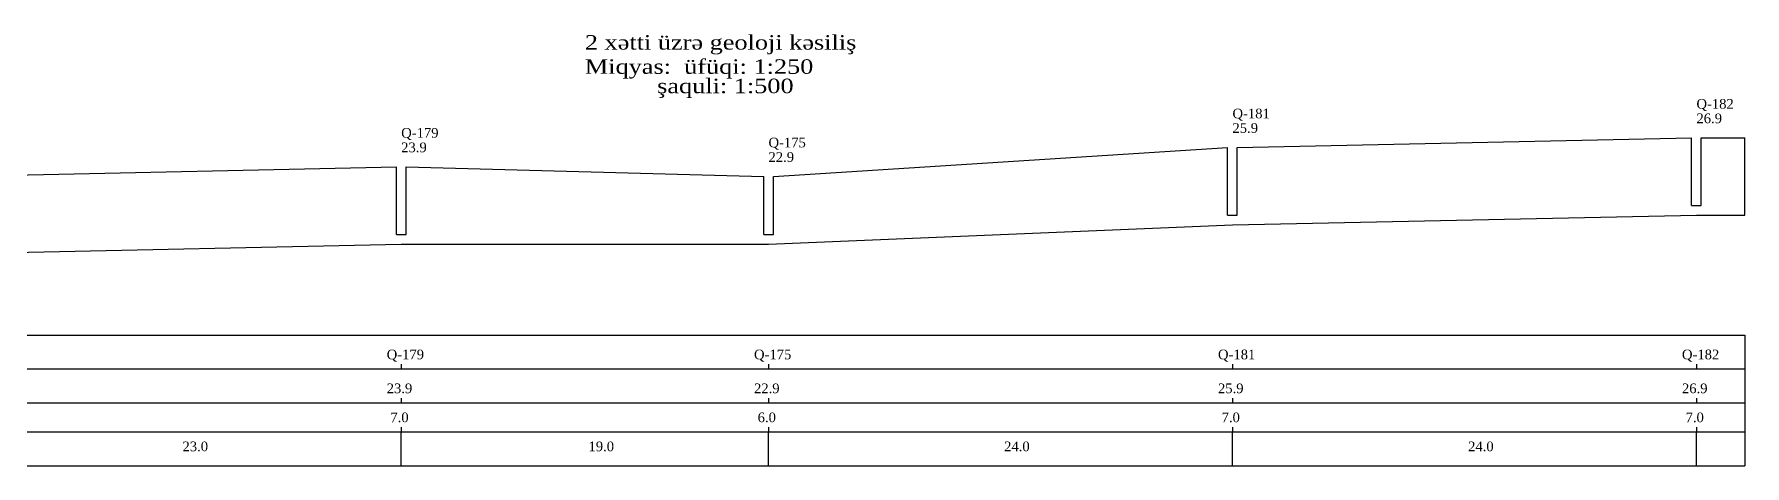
# Model space of a CAD drawing. Header units: metres. Extents: x -12 to 2972, y -44 to 382.
# Drawn here: x 380.1 to 734, y -44 to 45.2 of the extents above; entities that cross this region are included whole.
import ezdxf

# ---------------------------------------------------------------- set-up
doc = ezdxf.new("R2010")
doc.units = ezdxf.units.M
doc.styles.add('Times New Roman', font='Times New Roman')
doc.styles.add('Times New Roman_Bold', font='Times New Roman', dxfattribs={"width": 1.2})
doc.styles.add('TimesNewRoman_Bold', font='TimesNewRoman', dxfattribs={"width": 1.2})

msp = doc.modelspace()

# ---------------------------------------------------------------- linework, layer by layer
at = {"color": 7}
for p, q in [((533, 15.8), (627, 21.8)), ((629, 21.8), (723, 23.8)), ((365, 15.8), (455, 17.8)), ((457, 17.8), (531, 15.8)), ((628, 5.8), (724, 7.8)), ((532, 1.8), (628, 5.8)), ((364, -0.2), (456, 1.8)), ((456, 1.8), (532, 1.8))]:
    msp.add_line(p, q, dxfattribs=at)
at = {"color": 1}
for p, q in [((627, 7.8), (627, 21.8)), ((629, 7.8), (629, 21.8)), ((723, 9.8), (723, 23.8)), ((725, 9.8), (725, 23.8)), ((455, 3.8), (455, 17.8)), ((457, 3.8), (457, 17.8)), ((531, 3.8), (531, 15.8)), ((533, 3.8), (533, 15.8)), ((627, 7.8), (629, 7.8)), ((723, 9.8), (725, 9.8)), ((455, 3.8), (457, 3.8)), ((531, 3.8), (533, 3.8))]:
    msp.add_line(p, q, dxfattribs=at)
at = {"layer": 'line_layer', "color": 7}
for p, q in [((725, 23.8), (734, 23.8)), ((734, 7.8), (734, 23.8)), ((724, 7.8), (734, 7.8)), ((324, -17), (734, -17)), ((734, -17), (734, -44)), ((324, -24), (734, -24)), ((456, -23), (456, -24)), ((532, -23), (532, -24)), ((628, -23), (628, -24)), ((724, -23), (724, -24)), ((324, -31), (734, -31)), ((456, -30), (456, -31)), ((532, -30), (532, -31)), ((628, -30), (628, -31)), ((724, -30), (724, -31)), ((324, -37), (734, -37)), ((456, -36), (456, -37)), ((456, -44), (456, -37)), ((532, -36), (532, -37)), ((532, -44), (532, -37)), ((628, -36), (628, -37)), ((628, -44), (628, -37)), ((724, -36), (724, -37)), ((724, -44), (724, -37)), ((324, -44), (734, -44))]:
    msp.add_line(p, q, dxfattribs=at)

# ---------------------------------------------------------------- texts
at = {"attachment_point": 1}
for s, insert, char_height, style in [('2 xətti üzrə geoloji kəsiliş', (494, 45), 3, 'Times New Roman_Bold'), ('Miqyas:  üfüqi: 1:250', (494, 40), 3, 'Times New Roman_Bold'), ('           şaquli: 1:500', (494, 36), 3, 'TimesNewRoman_Bold'), ('Q-181', (628, 29.8), 2, 'Times New Roman'), ('Q-182', (724, 31.8), 2, 'Times New Roman'), ('26.9', (724, 28.8), 2, 'Times New Roman'), ('Q-179', (456, 25.8), 2, 'Times New Roman'), ('25.9', (628, 26.8), 2, 'Times New Roman'), ('23.9', (456, 22.8), 2, 'Times New Roman'), ('Q-175', (532, 23.8), 2, 'Times New Roman'), ('22.9', (532, 20.8), 2, 'Times New Roman'), ('Q-179', (453, -20), 2, 'Times New Roman'), ('Q-175', (529, -20), 2, 'Times New Roman'), ('Q-181', (625, -20), 2, 'Times New Roman'), ('Q-182', (721, -20), 2, 'Times New Roman'), ('23.9', (453, -27), 2, 'Times New Roman'), ('22.9', (529, -27), 2, 'Times New Roman'), ('25.9', (625, -27), 2, 'Times New Roman'), ('26.9', (721, -27), 2, 'Times New Roman'), (' 7.0', (453, -33), 2, 'Times New Roman'), (' 6.0', (529, -33), 2, 'Times New Roman'), (' 7.0', (625, -33), 2, 'Times New Roman'), (' 7.0', (721, -33), 2, 'Times New Roman'), (' 23.0', (410, -39), 2, 'Times New Roman'), (' 19.0', (494, -39), 2, 'Times New Roman'), (' 24.0', (580, -39), 2, 'Times New Roman'), (' 24.0', (676, -39), 2, 'Times New Roman')]:
    msp.add_mtext(s, dxfattribs=dict(at, insert=insert, char_height=char_height, style=style))

doc.saveas('drawing.dxf')
